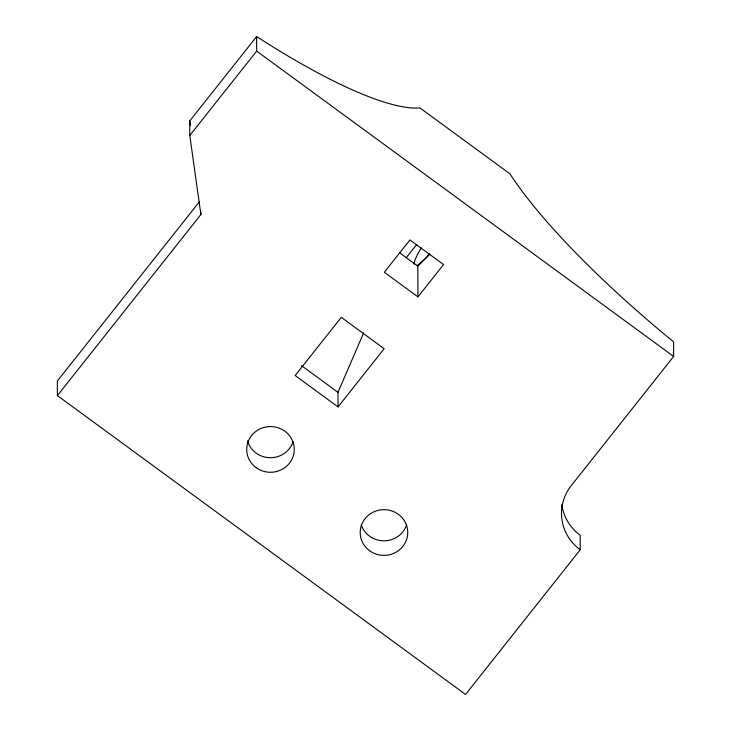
<?xml version="1.0" encoding="UTF-8"?>
<svg xmlns="http://www.w3.org/2000/svg" width="731" height="731" viewBox="0 0 731 731"><rect width="100%" height="100%" fill="white"/><g stroke="black" fill="none" stroke-linecap="round" stroke-linejoin="round"><path stroke-width="1.1" d="M338.042 406.92L384.168 348.724L341.295 317.327L295.169 375.524L338.042 406.92L337.987 392.355L363.672 332.824M421.211 247.946L419 251.738A34.878 5.857 -53.8 0 0 414.084 264.165M57.393 395.59L200.897 214.53L189.786 135.5L189.74 120.935L256.618 36.55A303.667 66.402 38.4 0 0 303.054 64.73L314.047 70.825A303.667 66.402 38.4 0 0 419.969 107.95L509.918 173.814A303.667 66.402 38.4 0 0 673.607 341.88L673.653 356.445L571.222 485.695A47.561 45.724 -0.2 0 0 580.222 549.767L465.556 694.45L57.393 395.59L57.347 381.025L199.426 201.747M189.786 135.5L256.672 51.115L256.618 36.55M406.134 257.833L416.752 244.428M417.949 296.877L443.571 264.549L409.945 239.923L384.323 272.261L417.949 296.877L417.84 266.13L429.865 254.132M256.672 51.115L673.653 356.445M399.665 252.825L417.84 266.13M301.501 365.637L337.987 392.355M189.74 120.935L190.407 125.421M580.222 549.767L580.176 535.202A47.561 45.724 -0.2 0 1 561.792 504.39M200.888 212.292L200.897 214.53M406.628 524.757A23.785 22.862 -0.2 0 1 384.003 540.821A23.785 22.862 -0.2 0 1 361.269 524.913M293.131 441.652A23.785 22.862 -0.2 0 1 269.986 457.716A23.785 22.862 -0.2 0 1 247.48 440.848M429.426 254.086A34.878 5.857 -53.8 0 1 416.926 265.399M369.557 550.708A23.785 22.862 -0.2 0 0 407.56 535.43A23.785 22.862 -0.2 0 0 374.802 511.435A23.785 22.862 -0.2 0 0 369.557 550.708M256.069 467.612A23.785 22.862 -0.2 0 0 294.063 452.325A23.785 22.862 -0.2 0 0 261.305 428.329A23.785 22.862 -0.2 0 0 256.069 467.612"/></g></svg>
